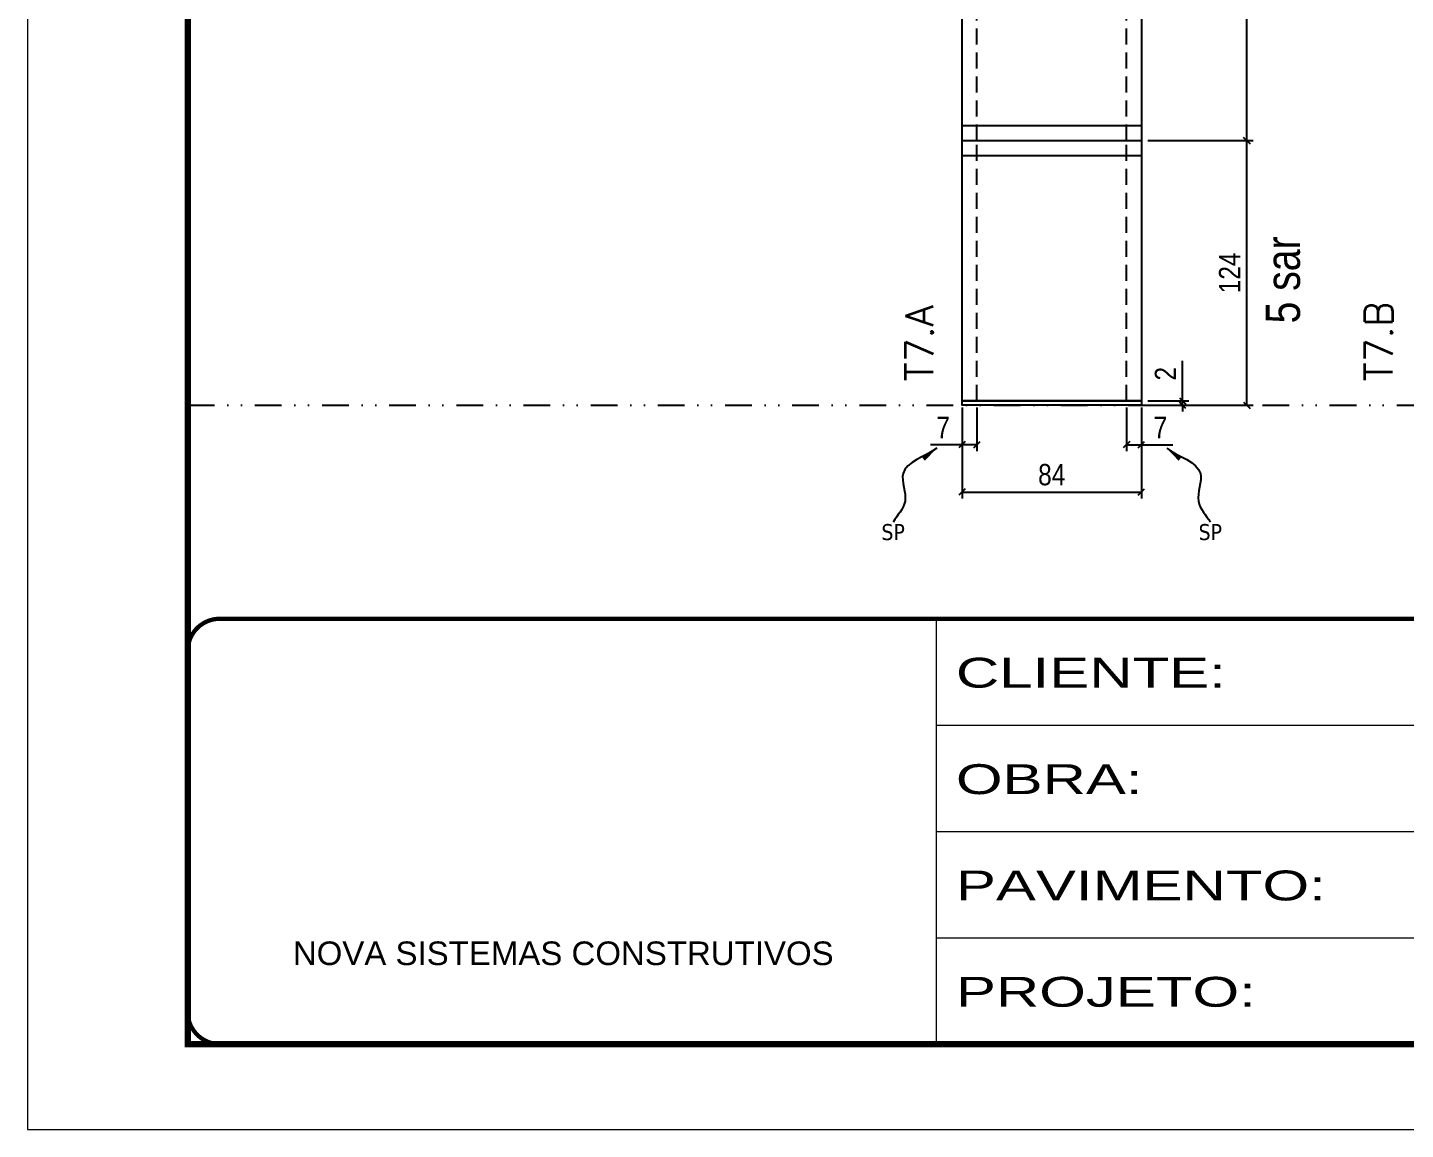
# Model space of a CAD drawing. Extents: x 14400 to 27878, y -21631 to 6985.
# Drawn here: x 15998 to 16644, y -8997 to -8481 of the extents above; entities that cross this region are included whole.
import ezdxf

# ---------------------------------------------------------------- set-up
doc = ezdxf.new("R2010")
doc.units = 0
for name, pattern in [('CONTINUO', [0]), ('DASHED', [0.75, 0.5, -0.25]), ('DIVIDE2', [0.625, 0.25, -0.125, 0, -0.125, 0, -0.125]), ('HIDDEN', [0.375, 0.25, -0.125])]:
    doc.linetypes.add(name, pattern=pattern)
for name, color, linetype in [('COTA', 241, 'Continuous'), ('NOMENCLATURA', 7, 'Continuous'), ('Nível', 160, 'Continuous'), ('Painéis', 200, 'Continuous'), ('SARR_2.2x7', 40, 'Continuous'), ('Sarrafo de Pressão', 42, 'HIDDEN'), ('texto', 7, 'Continuous')]:
    doc.layers.add(name, color=color, linetype=linetype)
for name, color, linetype, lineweight in [('Folhas', 255, 'Continuous', 9), ('SARRAFO DE PRESSAO', 251, 'DASHED', 9), ('Texto Seção', 7, 'Continuous', 15)]:
    doc.layers.add(name, color=color, linetype=linetype, lineweight=lineweight)
doc.styles.add('ARIAL', font='arial.ttf')
doc.styles.add('ARIAL_NARROW', font='ARIALN.TTF', dxfattribs={"height": 0.2})
doc.styles.add('COTA TECNICA', font='techl___.ttf', dxfattribs={"height": 10})
doc.styles.add('COTA TECNICA-50', font='techl___.ttf', dxfattribs={"height": 10})
doc.styles.add('REGUA-120', font='ROMANS.shx', dxfattribs={"height": 15})
doc.styles.get("Standard").update_dxf_attribs({"font": 'arial.ttf'})
doc.styles.add('Tecnologia', font='')
doc.styles.get('Tecnologia').set_extended_font_data('Forgotten Futurist')
doc.dimstyles.new('COTA PAINEL-50', dxfattribs={"dimtxt": 10, "dimasz": 3, "dimexe": 3, "dimexo": 3, "dimgap": 3, "dimtad": 1, "dimdec": 1, "dimzin": 12, "dimdsep": 46, "dimtxsty": 'COTA TECNICA-50', "dimblk1": 'OBLIQUE', "dimblk2": 'OBLIQUE', "dimsah": 1, "dimcen": 0.9, "dimclrd": 4, "dimclre": 4, "dimclrt": 240, "dimadec": 1, "dimazin": 3, "dimtfac": 1, "dimtdec": 1, "dimtmove": 0, "dimatfit": 3, "dimfxl": 1, "dimtolj": 1, "dimtzin": 12, "dimarcsym": 0})
doc.dimstyles.new('PAINEL', dxfattribs={"dimtxt": 10, "dimasz": 3, "dimexe": 3, "dimexo": 3, "dimgap": 3, "dimtad": 1, "dimdec": 1, "dimzin": 12, "dimdsep": 46, "dimtxsty": 'COTA TECNICA', "dimblk1": 'OBLIQUE', "dimblk2": 'OBLIQUE', "dimsah": 1, "dimcen": 0.9, "dimclrd": 4, "dimclre": 4, "dimclrt": 240, "dimadec": 1, "dimazin": 3, "dimtfac": 1, "dimtdec": 1, "dimtmove": 0, "dimatfit": 3, "dimfxl": 1, "dimtolj": 1, "dimtzin": 12, "dimarcsym": 0})
doc.dimstyles.get("Standard").update_dxf_attribs({"dimtxt": 0.18, "dimasz": 0.18, "dimexe": 0.18, "dimexo": 0.0625, "dimgap": 0.09, "dimtad": 0, "dimtih": 1, "dimtoh": 1, "dimdec": 4, "dimzin": 0, "dimdsep": 46, "dimtxsty": 'Standard', "dimcen": 0.09, "dimadec": 0, "dimazin": 0, "dimtfac": 1, "dimtdec": 4, "dimtofl": 0, "dimtmove": 0, "dimatfit": 3, "dimfxl": 1, "dimtolj": 1, "dimtzin": 0, "dimarcsym": 0})

# ---------------------------------------------------------------- blocks, each defined once
blk = doc.blocks.new('9999999999')
at = {"color": 30, "linetype": 'CONTINUO'}
for p, q in [((98564.56, 34230.21), (98564.56, 34429.45)), ((98564.56, 34379.64), (99583.98, 34379.64)), ((98564.56, 34329.83), (99487.98, 34329.83)), ((98564.56, 34280.02), (99487.98, 34280.02))]:
    blk.add_line(p, q, dxfattribs=at)
at = {"color": 30, "linetype": 'CONTINUO', "const_width": 2}
blk.add_lwpolyline([(99583.98, 34230.21), (99583.98, 34414.45, 0.414214), (99568.98, 34429.45), (98228.98, 34429.45, 0.414214), (98213.98, 34414.45), (98213.98, 34245.21, 0.414214), (98228.98, 34230.21), (99583.98, 34230.21)], format="xyb", dxfattribs=at)
at = {"layer": 'Folhas'}
blk.add_lwpolyline([(98138.98, 34190.21), (99623.98, 34190.21), (99623.98, 35240.21), (98138.98, 35240.21)], close=True, dxfattribs=at)
at = {"layer": 'Folhas', "color": 30, "const_width": 3}
blk.add_lwpolyline([(98213.98, 34230.21), (99583.98, 34230.21), (99583.98, 35200.21), (98213.98, 35200.21)], close=True, dxfattribs=at)
at = {"color": 7, "linetype": 'Continuous', "ltscale": 5, "style": 'ARIAL'}
blk.add_text('NOVA SISTEMAS CONSTRUTIVOS', height=11.0592, dxfattribs=at).set_placement((98263.19, 34267.21))
at = {"layer": 'Folhas', "color": 7, "style": 'Tecnologia', "width": 1.5}
for s, p in [('CLIENTE:', (98573.65, 34397.17)), ('OBRA:', (98573.65, 34347.31)), ('PAVIMENTO:', (98573.65, 34297.5)), ('PROJETO:', (98573.65, 34247.69))]:
    blk.add_text(s, height=14, dxfattribs=at).set_placement(p)
blk = doc.blocks.new('_Oblique')
at = {"color": 0, "linetype": 'ByBlock', "lineweight": -2}
blk.add_line((-0.5, -0.5), (0.5, 0.5), dxfattribs=at)
blk = doc.blocks.new('*D2564')
at = {"layer": 'COTA', "color": 4, "lineweight": -2, "transparency": 16777216}
for p, q in [((16436, -8658.47), (16436, -8701.14)), ((16520, -8658.47), (16520, -8701.14)), ((16436, -8698.14), (16520, -8698.14))]:
    blk.add_line(p, q, dxfattribs=at)
at = {"layer": 'Defpoints', "color": 0, "transparency": 16777216}
for p in [(16436, -8655.47), (16520, -8655.47), (16520, -8698.14)]:
    blk.add_point(p, dxfattribs=at)
at = {"layer": 'COTA', "color": 4, "lineweight": -2, "transparency": 16777216, "xscale": 3, "yscale": 3, "zscale": 3, "rotation": 180}
blk.add_blockref('_Oblique', (16436, -8698.14), dxfattribs=at)
at = {"layer": 'COTA', "color": 4, "lineweight": -2, "transparency": 16777216, "xscale": 3, "yscale": 3, "zscale": 3}
blk.add_blockref('_Oblique', (16520, -8698.14), dxfattribs=at)
at = {"layer": 'COTA', "color": 240, "transparency": 16777216, "insert": (16478, -8690.05), "char_height": 10, "attachment_point": 5, "style": 'COTA TECNICA'}
blk.add_mtext('\\A1;84', dxfattribs=at)
blk = doc.blocks.new('*D2565')
at = {"layer": 'COTA', "color": 4, "lineweight": -2, "transparency": 16777216}
for p, q in [((16436, -8660.47), (16436, -8678.98)), ((16443, -8658.47), (16443, -8678.98)), ((16436, -8675.98), (16421.26, -8675.98)), ((16443, -8675.98), (16436, -8675.98))]:
    blk.add_line(p, q, dxfattribs=at)
at = {"layer": 'Defpoints', "color": 0, "transparency": 16777216}
for p in [(16436, -8657.47), (16443, -8655.47), (16436, -8675.98)]:
    blk.add_point(p, dxfattribs=at)
at = {"layer": 'COTA', "color": 4, "lineweight": -2, "transparency": 16777216, "xscale": 3, "yscale": 3, "zscale": 3, "rotation": 180}
blk.add_blockref('_Oblique', (16436, -8675.98), dxfattribs=at)
at = {"layer": 'COTA', "color": 4, "lineweight": -2, "transparency": 16777216, "xscale": 3, "yscale": 3, "zscale": 3}
blk.add_blockref('_Oblique', (16443, -8675.98), dxfattribs=at)
at = {"layer": 'COTA', "color": 240, "transparency": 16777216, "insert": (16427.13, -8667.9), "char_height": 10, "attachment_point": 5, "style": 'COTA TECNICA-50'}
blk.add_mtext('\\A1;7', dxfattribs=at)
blk = doc.blocks.new('*D2566')
at = {"layer": 'COTA', "color": 4, "lineweight": -2, "transparency": 16777216}
for p, q in [((16539.25, -8655.47), (16539.25, -8636.66)), ((16523, -8655.47), (16542.25, -8655.47)), ((16523, -8657.47), (16542.25, -8657.47)), ((16539.25, -8657.47), (16539.25, -8655.47)), ((16539.25, -8657.47), (16539.25, -8660.47))]:
    blk.add_line(p, q, dxfattribs=at)
at = {"layer": 'Defpoints', "color": 0, "transparency": 16777216}
for p in [(16520, -8655.47), (16520, -8657.47), (16539.25, -8657.47)]:
    blk.add_point(p, dxfattribs=at)
at = {"layer": 'COTA', "color": 4, "lineweight": -2, "transparency": 16777216, "xscale": 3, "yscale": 3, "zscale": 3}
for p, rotation in [((16539.25, -8655.47), 270), ((16539.25, -8657.47), 90)]:
    blk.add_blockref('_Oblique', p, dxfattribs=dict(at, rotation=rotation))
at = {"layer": 'COTA', "color": 240, "transparency": 16777216, "insert": (16531.25, -8642.72), "char_height": 10, "attachment_point": 5, "rotation": 90, "style": 'COTA TECNICA-50'}
blk.add_mtext('\\A1;2', dxfattribs=at)
blk = doc.blocks.new('*D2567')
at = {"layer": 'COTA', "color": 4, "linetype": 'ByBlock', "lineweight": -2, "transparency": 16777216}
for p, q in [((16523, -8533.47), (16572.36, -8533.47)), ((16569.36, -8657.47), (16569.36, -8533.47)), ((16523, -8657.47), (16572.36, -8657.47))]:
    blk.add_line(p, q, dxfattribs=at)
at = {"layer": 'Defpoints', "color": 0, "linetype": 'ByBlock', "transparency": 16777216}
for p in [(16520, -8533.47), (16569.36, -8533.47), (16520, -8657.47)]:
    blk.add_point(p, dxfattribs=at)
at = {"layer": 'COTA', "color": 4, "linetype": 'ByBlock', "lineweight": -2, "transparency": 16777216, "xscale": 3, "yscale": 3, "zscale": 3}
for p, rotation in [((16569.36, -8533.47), 90), ((16569.36, -8657.47), 270)]:
    blk.add_blockref('_Oblique', p, dxfattribs=dict(at, rotation=rotation))
at = {"layer": 'COTA', "color": 240, "linetype": 'ByBlock', "transparency": 16777216, "insert": (16561.29, -8595.47), "char_height": 10, "attachment_point": 5, "rotation": 90, "style": 'COTA TECNICA'}
blk.add_mtext('\\A1;124', dxfattribs=at)
blk = doc.blocks.new('*D2562')
at = {"layer": 'COTA', "color": 4, "linetype": 'ByBlock', "lineweight": -2, "transparency": 16777216}
for p, q in [((16523, -8533.47), (16572.36, -8533.47)), ((16569.36, -8657.47), (16569.36, -8533.47)), ((16523, -8657.47), (16572.36, -8657.47))]:
    blk.add_line(p, q, dxfattribs=at)
at = {"layer": 'Defpoints', "color": 0, "linetype": 'ByBlock', "transparency": 16777216}
for p in [(16520, -8533.47), (16569.36, -8533.47), (16520, -8657.47)]:
    blk.add_point(p, dxfattribs=at)
at = {"layer": 'COTA', "color": 4, "linetype": 'ByBlock', "lineweight": -2, "transparency": 16777216, "xscale": 3, "yscale": 3, "zscale": 3}
for p, rotation in [((16569.36, -8533.47), 90), ((16569.36, -8657.47), 270)]:
    blk.add_blockref('_Oblique', p, dxfattribs=dict(at, rotation=rotation))
at = {"layer": 'COTA', "color": 240, "linetype": 'ByBlock', "transparency": 16777216, "insert": (16561.29, -8595.47), "char_height": 10, "attachment_point": 5, "rotation": 90, "style": 'COTA TECNICA'}
blk.add_mtext('\\A1;124', dxfattribs=at)
blk = doc.blocks.new('*D2563')
at = {"layer": 'COTA', "color": 4, "lineweight": -2, "transparency": 16777216}
for p, q in [((16519.5, -8365.47), (16572.36, -8365.47)), ((16569.36, -8533.47), (16569.36, -8365.47)), ((16523, -8533.47), (16572.36, -8533.47))]:
    blk.add_line(p, q, dxfattribs=at)
at = {"layer": 'Defpoints', "color": 0, "transparency": 16777216}
for p in [(16516.5, -8365.47), (16569.36, -8365.47), (16520, -8533.47)]:
    blk.add_point(p, dxfattribs=at)
at = {"layer": 'COTA', "color": 4, "lineweight": -2, "transparency": 16777216, "xscale": 3, "yscale": 3, "zscale": 3}
for p, rotation in [((16569.36, -8365.47), 90), ((16569.36, -8533.47), 270)]:
    blk.add_blockref('_Oblique', p, dxfattribs=dict(at, rotation=rotation))
at = {"layer": 'COTA', "color": 240, "transparency": 16777216, "insert": (16561.24, -8449.47), "char_height": 10, "attachment_point": 5, "rotation": 90, "style": 'COTA TECNICA'}
blk.add_mtext('\\A1;168', dxfattribs=at)
blk = doc.blocks.new('*D2561')
at = {"layer": 'COTA', "color": 4, "lineweight": -2, "transparency": 16777216}
for p, q in [((16513, -8658.47), (16513, -8678.98)), ((16520, -8660.47), (16520, -8678.98)), ((16513, -8675.98), (16520, -8675.98)), ((16520, -8675.98), (16534.73, -8675.98))]:
    blk.add_line(p, q, dxfattribs=at)
at = {"layer": 'Defpoints', "color": 0, "transparency": 16777216}
for p in [(16513, -8655.47), (16520, -8657.47), (16520, -8675.98)]:
    blk.add_point(p, dxfattribs=at)
at = {"layer": 'COTA', "color": 4, "lineweight": -2, "transparency": 16777216, "xscale": 3, "yscale": 3, "zscale": 3, "rotation": 180}
blk.add_blockref('_Oblique', (16513, -8675.98), dxfattribs=at)
at = {"layer": 'COTA', "color": 4, "lineweight": -2, "transparency": 16777216, "xscale": 3, "yscale": 3, "zscale": 3}
blk.add_blockref('_Oblique', (16520, -8675.98), dxfattribs=at)
at = {"layer": 'COTA', "color": 240, "transparency": 16777216, "insert": (16528.86, -8667.9), "char_height": 10, "attachment_point": 5, "style": 'COTA TECNICA-50'}
blk.add_mtext('\\A1;7', dxfattribs=at)

msp = doc.modelspace()

# ---------------------------------------------------------------- linework, layer by layer
at = {"layer": 'Nível', "color": 4, "linetype": 'DIVIDE2', "ltscale": 50}
msp.add_line((16073.467, -8657.466), (17443.467, -8657.466), dxfattribs=at)
at = {"layer": 'Painéis'}
for p, q in [((16435.995, -8655.466), (16435.995, -8415.466)), ((16519.995, -8415.466), (16519.995, -8655.466)), ((16435.995, -8533.466), (16519.995, -8533.466)), ((16519.995, -8655.466), (16435.995, -8655.466))]:
    msp.add_line(p, q, dxfattribs=at)
msp.add_lwpolyline([(16435.995, -8655.466), (16519.995, -8655.466), (16519.995, -8657.466), (16435.995, -8657.466)], close=True, dxfattribs=at)
at = {"layer": 'SARR_2.2x7'}
for p, q in [((16435.995, -8526.466), (16519.995, -8526.466)), ((16435.995, -8540.466), (16519.995, -8540.466))]:
    msp.add_line(p, q, dxfattribs=at)
at = {"layer": 'Sarrafo de Pressão', "ltscale": 30}
for p, q in [((16442.995, -8533.466), (16442.995, -8415.466)), ((16512.995, -8533.466), (16512.995, -8415.466)), ((16442.995, -8655.466), (16442.995, -8533.466)), ((16512.995, -8655.466), (16512.995, -8533.466))]:
    msp.add_line(p, q, dxfattribs=at)

# ---------------------------------------------------------------- block references
at = {"layer": 'SARRAFO DE PRESSAO', "color": 6, "linetype": 'ByBlock'}
msp.add_blockref('9999999999', (-82140.511, -43186.954), dxfattribs=at)

# ---------------------------------------------------------------- texts
at = {"layer": 'NOMENCLATURA', "style": 'ARIAL_NARROW'}
msp.add_text('5 sar', height=16, rotation=90, dxfattribs=at).set_placement((16594.238, -8619.142))
at = {"layer": 'texto', "color": 0, "char_height": 7.5, "attachment_point": 5}
for insert in [(16403.748, -8716.957), (16552.243, -8716.957)]:
    msp.add_mtext('{\\fTahoma|b0|i0|c0|p34;\\C4;SP}', dxfattribs=dict(at, insert=insert))
at = {"layer": 'Texto Seção', "char_height": 13, "width": 285.32988, "attachment_point": 7, "rotation": 90, "style": 'REGUA-120'}
for s, insert in [('T7.A', (16422.525, -8646.215)), ('T7.B', (16637.622, -8646.215))]:
    msp.add_mtext(s, dxfattribs=dict(at, insert=insert))

# ---------------------------------------------------------------- dimensions: what is measured, and where the dimension line sits
at = {"layer": 'COTA'}
for base, p1, p2, angle, dimstyle, picture, middle in [((16569.362, -8365.466), (16519.995, -8533.466), (16516.495, -8365.466), 90, 'PAINEL', '*D2563', (16561.238, -8449.466)), ((16435.995, -8675.976), (16442.995, -8655.466), (16435.995, -8657.466), 180, 'COTA PAINEL-50', '*D2565', (16427.13, -8667.903)), ((16519.995, -8675.976), (16512.995, -8655.466), (16519.995, -8657.466), 0, 'COTA PAINEL-50', '*D2561', (16528.861, -8667.903))]:
    dim = msp.add_linear_dim(base=base, p1=p1, p2=p2, angle=angle, dimstyle=dimstyle, dxfattribs=at)
    dim.commit()
    dim.dimension.update_dxf_attribs({"geometry": picture, "text_midpoint": middle})
at = {"layer": 'COTA', "linetype": 'ByBlock'}
for picture in ['*D2567', '*D2562']:
    dim = msp.add_aligned_dim(p1=(16519.995, -8657.466), p2=(16519.995, -8533.466), distance=-49.367, dimstyle='PAINEL', dxfattribs=at)
    dim.commit()
    dim.dimension.update_dxf_attribs({"geometry": picture, "text_midpoint": (16561.289, -8595.466)})
at = {"layer": 'COTA'}
dim = msp.add_linear_dim(base=(16539.253, -8657.466), p1=(16519.995, -8655.466), p2=(16519.995, -8657.466), angle=90, dimstyle='COTA PAINEL-50', dxfattribs=at)
dim.commit()
dim.dimension.update_dxf_attribs({"geometry": '*D2566', "text_midpoint": (16539.253, -8642.719), "dimtype": 160})
dim = msp.add_linear_dim(base=(16519.995, -8698.144), p1=(16435.995, -8655.466), p2=(16519.995, -8655.466), dimstyle='PAINEL', override={"dimarcsym": 2}, dxfattribs=at)
dim.commit()
dim.dimension.update_dxf_attribs({"geometry": '*D2564', "text_midpoint": (16477.995, -8690.049)})

# ---------------------------------------------------------------- leaders
at = {"layer": 'COTA', "path_type": 1}
for points in [[(16424.166, -8677.647), (16408.381, -8689.482), (16409.306, -8702.488), (16403.753, -8712.27)], [(16531.824, -8677.647), (16547.609, -8689.482), (16546.684, -8702.488), (16552.237, -8712.27)]]:
    msp.add_leader(points, dimstyle='Standard', override={"dimasz": 8}, dxfattribs=at)

doc.saveas('drawing.dxf')
